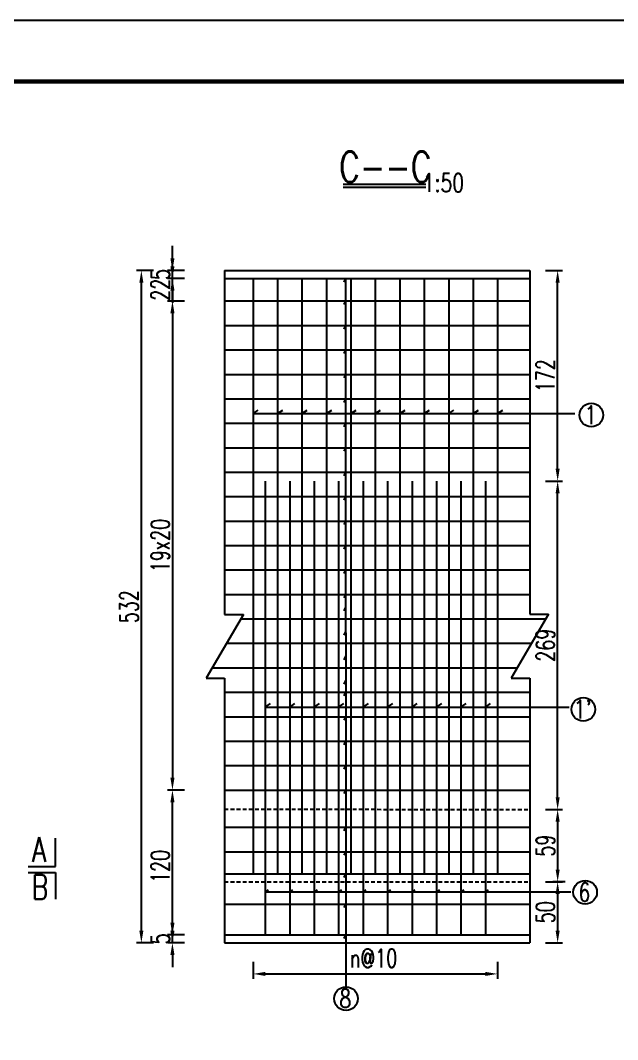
# Model space of a CAD drawing. Header units: millimetres. Extents: x -51 to 12129, y -1309 to -715.
# Drawn here: x 11028.9 to 11126.6, y -881.4 to -714.7 of the extents above; entities that cross this region are included whole.
import ezdxf
from ezdxf.enums import TextEntityAlignment as Align

# ---------------------------------------------------------------- set-up
doc = ezdxf.new("R2010")
doc.units = ezdxf.units.MM
doc.header["$LTSCALE"] = 0.25
doc.linetypes.add('DASHED', pattern=[4, 2.5, -1.5])
for name, color, linetype in [('lk', 1, 'Continuous'), ('图框', 7, 'Continuous'), ('文字', 7, 'Continuous'), ('标注', 4, 'Continuous'), ('钢筋', 6, 'Continuous')]:
    doc.layers.add(name, color=color, linetype=linetype)
doc.styles.get("Standard").update_dxf_attribs({"font": 'simplex1.shx', "width": 0.7, "bigfont": 'hztxt.shx'})
doc.styles.add('XGhz', font='simplex1.shx', dxfattribs={"width": 0.8, "bigfont": 'hztxt.shx'})
doc.styles.add('数字', font='simplex1.shx', dxfattribs={"width": 0.8, "bigfont": 'hztxt.shx'})
doc.dimstyles.new('STANDARD-50', dxfattribs={"dimscale": 0, "dimtxt": 3, "dimasz": 2, "dimexe": 0.8, "dimexo": 1, "dimgap": 0.5, "dimtad": 1, "dimdec": 0, "dimlfac": 5, "dimzin": 9, "dimdsep": 46, "dimtxsty": 'Standard', "dimcen": 0.5, "dimclrd": 256, "dimclre": 256, "dimclrt": 7, "dimadec": 0, "dimazin": 2, "dimtfac": 1, "dimtdec": 0, "dimtix": 1, "dimtmove": 2, "dimatfit": 3, "dimfxl": 0, "dimtolj": 1, "dimtzin": 0, "dimlwd": -1, "dimlwe": -1, "dimarcsym": 0})

# ---------------------------------------------------------------- blocks, each defined once
blk = doc.blocks.new('*D2009')
at = {"layer": 'Defpoints', "color": 0}
for p in [(11067, -866.8), (11107, -866.8), (11107, -870.64)]:
    blk.add_point(p, dxfattribs=at)
at = {"layer": '文字'}
for p, q in [((11067, -868.64), (11067, -871.44)), ((11107, -868.64), (11107, -871.44)), ((11069, -870.64), (11105, -870.64))]:
    blk.add_line(p, q, dxfattribs=at)
for points in [[(11069, -870.31), (11069, -870.97), (11067, -870.64)], [(11105, -870.31), (11105, -870.97), (11107, -870.64)]]:
    blk.add_solid(points, dxfattribs=at)
at = {"layer": '文字', "color": 7, "insert": (11086.71, -868.08), "char_height": 3, "attachment_point": 5}
blk.add_mtext('\\A1;n@10', dxfattribs=at)
blk = doc.blocks.new('*D2010')
at = {"layer": 'Defpoints', "color": 0}
for p in [(11048.73, -755.56), (11055.05, -755.56), (11055.05, -865.56)]:
    blk.add_point(p, dxfattribs=at)
at = {"layer": '标注'}
for p, q in [((11050.73, -755.56), (11047.93, -755.56)), ((11048.73, -863.56), (11048.73, -757.56)), ((11050.73, -865.56), (11047.93, -865.56))]:
    blk.add_line(p, q, dxfattribs=at)
for points in [[(11048.4, -757.56), (11049.06, -757.56), (11048.73, -755.56)], [(11048.4, -863.56), (11049.06, -863.56), (11048.73, -865.56)]]:
    blk.add_solid(points, dxfattribs=at)
at = {"layer": '标注', "color": 7, "insert": (11046.73, -810.56), "char_height": 3, "attachment_point": 5, "rotation": 90}
blk.add_mtext('\\A1;532', dxfattribs=at)
blk = doc.blocks.new('*D2030')
at = {"layer": 'Defpoints', "color": 0}
for p in [(11062.32, -760.56), (11053.81, -840.56), (11061.85, -840.56)]:
    blk.add_point(p, dxfattribs=at)
at = {"layer": '标注'}
for p, q in [((11055.81, -760.56), (11053.01, -760.56)), ((11053.81, -762.56), (11053.81, -838.56)), ((11055.81, -840.56), (11053.01, -840.56))]:
    blk.add_line(p, q, dxfattribs=at)
for points in [[(11053.48, -762.56), (11054.15, -762.56), (11053.81, -760.56)], [(11053.48, -838.56), (11054.15, -838.56), (11053.81, -840.56)]]:
    blk.add_solid(points, dxfattribs=at)
at = {"layer": '标注', "color": 7, "insert": (11051.81, -800.56), "char_height": 3, "attachment_point": 5, "rotation": 90}
blk.add_mtext('\\A1;19x20', dxfattribs=at)
blk = doc.blocks.new('*D2031')
at = {"layer": 'Defpoints', "color": 0}
for p in [(11053.81, -840.56), (11057.69, -840.56), (11062.69, -865.55)]:
    blk.add_point(p, dxfattribs=at)
at = {"layer": '标注'}
for p, q in [((11055.81, -840.56), (11053.01, -840.56)), ((11053.81, -863.55), (11053.81, -842.56)), ((11055.81, -865.55), (11053.01, -865.55))]:
    blk.add_line(p, q, dxfattribs=at)
for points in [[(11053.48, -842.56), (11054.15, -842.56), (11053.81, -840.56)], [(11053.48, -863.55), (11054.15, -863.55), (11053.81, -865.55)]]:
    blk.add_solid(points, dxfattribs=at)
at = {"layer": '标注', "color": 7, "insert": (11051.81, -853.06), "char_height": 3, "attachment_point": 5, "rotation": 90}
blk.add_mtext('\\A1;120', dxfattribs=at)
blk = doc.blocks.new('*D2032')
at = {"layer": 'Defpoints', "color": 0}
for p in [(11053.81, -864.25), (11062.69, -864.25), (11062.69, -865.55)]:
    blk.add_point(p, dxfattribs=at)
at = {"layer": '标注'}
for p, q in [((11053.81, -862.25), (11053.81, -860.25)), ((11055.81, -864.25), (11053.01, -864.25)), ((11053.81, -865.55), (11053.81, -864.25)), ((11055.81, -865.55), (11053.01, -865.55)), ((11053.81, -867.55), (11053.81, -869.55))]:
    blk.add_line(p, q, dxfattribs=at)
for points in [[(11053.48, -862.25), (11054.15, -862.25), (11053.81, -864.25)], [(11053.48, -867.55), (11054.15, -867.55), (11053.81, -865.55)]]:
    blk.add_solid(points, dxfattribs=at)
at = {"layer": '标注', "color": 7, "insert": (11051.81, -864.9), "char_height": 3, "attachment_point": 5, "rotation": 90}
blk.add_mtext('\\A1;5', dxfattribs=at)
blk = doc.blocks.new('*D2037')
at = {"layer": 'Defpoints', "color": 0}
for p in [(11112.25, -790.01), (11116.82, -790.01), (11112.25, -843.74)]:
    blk.add_point(p, dxfattribs=at)
at = {"layer": '标注'}
for p, q in [((11114.82, -790.01), (11117.62, -790.01)), ((11116.82, -841.74), (11116.82, -792.01)), ((11114.82, -843.74), (11117.62, -843.74))]:
    blk.add_line(p, q, dxfattribs=at)
for points in [[(11116.49, -792.01), (11117.15, -792.01), (11116.82, -790.01)], [(11116.49, -841.74), (11117.15, -841.74), (11116.82, -843.74)]]:
    blk.add_solid(points, dxfattribs=at)
at = {"layer": '标注', "color": 7, "insert": (11114.82, -816.87), "char_height": 3, "attachment_point": 5, "rotation": 90}
blk.add_mtext('\\A1;269', dxfattribs=at)
blk = doc.blocks.new('*D2117')
at = {"layer": 'Defpoints', "color": 0}
for p in [(11112.25, -755.56), (11116.82, -755.56), (11112.25, -790.01)]:
    blk.add_point(p, dxfattribs=at)
at = {"layer": '标注'}
for p, q in [((11114.82, -755.56), (11117.62, -755.56)), ((11116.82, -788.01), (11116.82, -757.56)), ((11114.82, -790.01), (11117.62, -790.01))]:
    blk.add_line(p, q, dxfattribs=at)
for points in [[(11116.49, -757.56), (11117.15, -757.56), (11116.82, -755.56)], [(11116.49, -788.01), (11117.15, -788.01), (11116.82, -790.01)]]:
    blk.add_solid(points, dxfattribs=at)
at = {"layer": '标注', "color": 7, "insert": (11114.82, -772.78), "char_height": 3, "attachment_point": 5, "rotation": 90}
blk.add_mtext('\\A1;172', dxfattribs=at)
blk = doc.blocks.new('*D2038')
at = {"layer": 'Defpoints', "color": 0}
for p in [(11112.25, -843.74), (11116.82, -855.56), (11119.05, -855.56)]:
    blk.add_point(p, dxfattribs=at)
at = {"layer": '标注'}
for p, q in [((11114.82, -843.74), (11117.62, -843.74)), ((11116.82, -845.74), (11116.82, -853.56)), ((11118.05, -855.56), (11116.02, -855.56))]:
    blk.add_line(p, q, dxfattribs=at)
for points in [[(11116.49, -845.74), (11117.15, -845.74), (11116.82, -843.74)], [(11116.49, -853.56), (11117.15, -853.56), (11116.82, -855.56)]]:
    blk.add_solid(points, dxfattribs=at)
at = {"layer": '标注', "color": 7, "insert": (11114.82, -849.65), "char_height": 3, "attachment_point": 5, "rotation": 90}
blk.add_mtext('\\A1;59', dxfattribs=at)
blk = doc.blocks.new('*D2039')
at = {"layer": 'Defpoints', "color": 0}
for p in [(11112.25, -855.56), (11112.25, -865.56), (11116.82, -865.56)]:
    blk.add_point(p, dxfattribs=at)
at = {"layer": '标注'}
for p, q in [((11114.82, -855.56), (11117.62, -855.56)), ((11116.82, -857.56), (11116.82, -863.56)), ((11114.82, -865.56), (11117.62, -865.56))]:
    blk.add_line(p, q, dxfattribs=at)
for points in [[(11116.49, -857.56), (11117.15, -857.56), (11116.82, -855.56)], [(11116.49, -863.56), (11117.15, -863.56), (11116.82, -865.56)]]:
    blk.add_solid(points, dxfattribs=at)
at = {"layer": '标注', "color": 7, "insert": (11114.82, -860.56), "char_height": 3, "attachment_point": 5, "rotation": 90}
blk.add_mtext('\\A1;50', dxfattribs=at)
blk = doc.blocks.new('*D2118')
at = {"layer": 'Defpoints', "color": 0}
for p in [(11053.81, -755.56), (11065.41, -755.56), (11065.41, -756.87)]:
    blk.add_point(p, dxfattribs=at)
at = {"layer": '标注'}
for p, q in [((11053.81, -753.56), (11053.81, -751.56)), ((11055.81, -755.56), (11053.01, -755.56)), ((11055.81, -756.87), (11053.01, -756.87)), ((11053.81, -756.87), (11053.81, -755.56)), ((11053.81, -758.87), (11053.81, -760.87))]:
    blk.add_line(p, q, dxfattribs=at)
for points in [[(11053.48, -753.56), (11054.15, -753.56), (11053.81, -755.56)], [(11053.48, -758.87), (11054.15, -758.87), (11053.81, -756.87)]]:
    blk.add_solid(points, dxfattribs=at)
at = {"layer": '标注', "color": 7, "insert": (11051.81, -756.21), "char_height": 3, "attachment_point": 5, "rotation": 90}
blk.add_mtext('\\A1;5', dxfattribs=at)
blk = doc.blocks.new('*D2119')
at = {"layer": 'Defpoints', "color": 0}
for p in [(11053.81, -756.87), (11062.32, -756.87), (11062.32, -760.56)]:
    blk.add_point(p, dxfattribs=at)
at = {"layer": '标注'}
for p, q in [((11053.81, -754.87), (11053.81, -752.87)), ((11055.81, -756.87), (11053.01, -756.87)), ((11053.81, -760.56), (11053.81, -756.87)), ((11055.81, -760.56), (11053.01, -760.56)), ((11053.81, -762.56), (11053.81, -764.56))]:
    blk.add_line(p, q, dxfattribs=at)
for points in [[(11053.48, -754.87), (11054.15, -754.87), (11053.81, -756.87)], [(11053.48, -762.56), (11054.15, -762.56), (11053.81, -760.56)]]:
    blk.add_solid(points, dxfattribs=at)
at = {"layer": '标注', "color": 7, "insert": (11051.81, -758.71), "char_height": 3, "attachment_point": 5, "rotation": 90}
blk.add_mtext('\\A1;22', dxfattribs=at)
blk = doc.blocks.new('123')
at = {"layer": '图框', "color": 2}
blk.add_lwpolyline([(369.33, -1011.65), (369.33, -714.65), (-50.67, -714.65), (-50.67, -1011.65)], close=True, dxfattribs=at)

msp = doc.modelspace()

# ---------------------------------------------------------------- linework, layer by layer
at = {"const_width": 0.7}
msp.add_lwpolyline([(11279.75412, -724.65471), (10899.75412, -724.65471), (10899.75412, -1001.65471), (11279.75412, -1001.65471), (11279.75412, -724.65471)], dxfattribs=at)
at = {"layer": 'lk'}
for p, q in [((11062.31798, -755.5579), (11112.25462, -755.5579)), ((11062.31798, -755.5579), (11062.31798, -811.84693)), ((11112.25462, -755.5579), (11112.25462, -811.81393)), ((11062.31798, -797.46607), (11062.31798, -811.84693)), ((11112.25462, -797.46607), (11112.25462, -811.81393)), ((11062.31798, -807.86607), (11062.31798, -811.84693)), ((11065.41391, -811.84693), (11059.3056, -822.26596)), ((11062.31798, -811.84693), (11065.41391, -811.84693)), ((11115.35056, -811.81393), (11109.24225, -822.23297)), ((11112.25462, -811.81393), (11115.35056, -811.81393)), ((11059.3056, -822.26596), (11062.31798, -822.26596)), ((11062.31798, -822.26596), (11062.31798, -865.5579)), ((11109.24225, -822.23297), (11112.25462, -822.23297)), ((11112.25462, -822.23297), (11112.25462, -865.5579)), ((11062.31798, -865.5579), (11112.25462, -865.5579))]:
    msp.add_line(p, q, dxfattribs=at)
at = {"layer": 'lk', "linetype": 'DASHED'}
for p, q in [((11062.31798, -843.69151), (11112.25462, -843.74135)), ((11062.31798, -855.5579), (11112.25462, -855.5579))]:
    msp.add_line(p, q, dxfattribs=at)
at = {"layer": '文字'}
for p, q in [((11068.99746, -857.2109), (11069.52512, -856.88555)), ((11072.99746, -857.2109), (11073.52512, -856.88555)), ((11076.99746, -857.2109), (11077.52512, -856.88555)), ((11080.99746, -857.2109), (11081.52512, -856.88555)), ((11084.99746, -857.2109), (11085.52512, -856.88555)), ((11088.99746, -857.2109), (11089.52512, -856.88555)), ((11092.99746, -857.2109), (11093.52512, -856.88555)), ((11096.99746, -857.2109), (11097.52512, -856.88555)), ((11100.99746, -857.2109), (11101.52512, -856.88555)), ((11104.99746, -857.2109), (11105.52512, -856.88555)), ((11068.99746, -857.2109), (11118.96292, -857.2109))]:
    msp.add_line(p, q, dxfattribs=at)
at = {"layer": '标注'}
for p, q in [((11081.73399, -741.93623), (11095.27392, -741.93623)), ((11082.14138, -756.86607), (11081.83386, -757.45268)), ((11082.14138, -756.86607), (11082.1792, -872.74572)), ((11082.14138, -760.55783), (11081.83386, -761.14444)), ((11082.14138, -764.55783), (11081.83386, -765.14444)), ((11082.14138, -768.55783), (11081.83386, -769.14444)), ((11082.14138, -772.55783), (11081.83386, -773.14444)), ((11082.14138, -776.55783), (11081.83386, -777.14444)), ((11066.99746, -778.97754), (11067.85765, -778.40046)), ((11070.99746, -778.97754), (11071.85765, -778.40046)), ((11074.99746, -778.97754), (11075.85765, -778.40046)), ((11078.99746, -778.97754), (11079.85765, -778.40046)), ((11082.99746, -778.97754), (11083.85765, -778.40046)), ((11086.99746, -778.97754), (11087.85765, -778.40046)), ((11090.99746, -778.97754), (11091.85765, -778.40046)), ((11094.99746, -778.97754), (11095.85765, -778.40046)), ((11098.99746, -778.97754), (11099.85765, -778.40046)), ((11102.99746, -778.97754), (11103.85765, -778.40046)), ((11106.99746, -778.97754), (11107.85765, -778.40046)), ((11066.99746, -778.97754), (11119.62472, -778.97754)), ((11082.14138, -780.55783), (11081.83386, -781.14444)), ((11082.14138, -784.55783), (11081.83386, -785.14444)), ((11082.14138, -788.55783), (11081.83386, -789.14444)), ((11082.14138, -792.55783), (11081.83386, -793.14444)), ((11082.14138, -796.55783), (11081.83386, -797.14444)), ((11082.14138, -800.55783), (11081.83386, -801.14444)), ((11082.14138, -804.55783), (11081.83386, -805.14444)), ((11082.14138, -808.55783), (11081.83386, -809.14444)), ((11082.14138, -810.65261), (11081.83386, -811.23922)), ((11082.14138, -814.65261), (11081.83386, -815.23922)), ((11082.14138, -818.65261), (11081.83386, -819.23922)), ((11082.14138, -822.65261), (11081.83386, -823.23922)), ((11082.14138, -824.55783), (11081.83386, -825.14444)), ((11068.99746, -826.97912), (11069.85765, -826.40204)), ((11068.99746, -826.97912), (11118.69986, -826.97912)), ((11072.99746, -826.97912), (11073.85765, -826.40204)), ((11076.99746, -826.97912), (11077.85765, -826.40204)), ((11080.99746, -826.97912), (11081.85765, -826.40204)), ((11084.99746, -826.97912), (11085.85765, -826.40204)), ((11088.99746, -826.97912), (11089.85765, -826.40204)), ((11092.99746, -826.97912), (11093.85765, -826.40204)), ((11096.99746, -826.97912), (11097.85765, -826.40204)), ((11100.99746, -826.97912), (11101.85765, -826.40204)), ((11104.99746, -826.97912), (11105.85765, -826.40204)), ((11082.14138, -828.55783), (11081.83386, -829.14444)), ((11082.14138, -832.55783), (11081.83386, -833.14444)), ((11082.14138, -836.55783), (11081.83386, -837.14444)), ((11082.14138, -840.55783), (11081.83386, -841.14444)), ((11082.14138, -846.65261), (11081.83386, -847.23922)), ((11034.68788, -853.04184), (11034.68788, -848.4345)), ((11082.14138, -850.65261), (11081.83386, -851.23922)), ((11082.14138, -850.65261), (11081.83386, -851.23922)), ((11030.19068, -853.04184), (11034.68788, -853.04184)), ((11030.19068, -854.07147), (11034.68788, -854.07147)), ((11034.68788, -854.07147), (11034.68788, -858.40573)), ((11082.14138, -854.26337), (11081.83386, -854.84998)), ((11082.14138, -859.20685), (11081.83386, -859.79346)), ((11082.14138, -864.24973), (11081.83386, -864.83634))]:
    msp.add_line(p, q, dxfattribs=at)
for centre in [(11122.32838, -779.2164), (11121.01532, -827.36363), (11121.3182, -857.28638), (11082.20682, -874.68182)]:
    msp.add_circle(centre, 1.93629, dxfattribs=at)
at = {"layer": '钢筋'}
for p, q in [((11081.73399, -741.43623), (11095.27392, -741.43623)), ((11062.31798, -756.86607), (11112.25462, -756.86607)), ((11066.99746, -756.86607), (11066.99746, -854.26337)), ((11070.99746, -756.86607), (11070.99746, -854.26337)), ((11074.99746, -756.86607), (11074.99746, -854.26337)), ((11078.99746, -756.86607), (11078.99746, -854.26337)), ((11082.99746, -756.86607), (11082.99746, -854.26337)), ((11086.99746, -756.86607), (11086.99746, -854.26337)), ((11090.99746, -756.86607), (11090.99746, -854.26337)), ((11094.99746, -756.86607), (11094.99746, -854.26337)), ((11098.99746, -756.86607), (11098.99746, -854.26337)), ((11102.99746, -756.86607), (11102.99746, -854.26337)), ((11106.99746, -756.86607), (11106.99746, -854.26337)), ((11062.31798, -760.55817), (11112.25462, -760.55817)), ((11062.31798, -764.55817), (11112.25462, -764.55817)), ((11062.31798, -768.55817), (11112.25462, -768.55817)), ((11062.31798, -772.55817), (11112.25462, -772.55817)), ((11062.31798, -776.55817), (11112.25462, -776.55817)), ((11062.31798, -780.55783), (11112.25462, -780.55783)), ((11062.31798, -784.55783), (11112.25462, -784.55783)), ((11062.31798, -788.55783), (11112.25462, -788.55783)), ((11068.99746, -790.00566), (11068.99746, -864.24973)), ((11072.99746, -790.00566), (11072.99746, -864.24973)), ((11076.99746, -790.00566), (11076.99746, -864.24973)), ((11080.99746, -790.00566), (11080.99746, -864.24973)), ((11084.99746, -790.00566), (11084.99746, -864.24973)), ((11088.99746, -790.00566), (11088.99746, -864.24973)), ((11092.99746, -790.00566), (11092.99746, -864.24973)), ((11096.99746, -790.00566), (11096.99746, -864.24973)), ((11100.99746, -790.00566), (11100.99746, -864.24973)), ((11104.99746, -790.00566), (11104.99746, -864.24973)), ((11062.31798, -792.55783), (11112.25462, -792.55783)), ((11062.31798, -796.55783), (11112.25462, -796.55783)), ((11062.31798, -800.55783), (11112.25462, -800.55783)), ((11062.31798, -804.55783), (11112.25462, -804.55783)), ((11062.31798, -808.55783), (11112.25462, -808.55783)), ((11064.99713, -812.55783), (11114.91444, -812.55783)), ((11062.65208, -816.55783), (11112.56938, -816.55783)), ((11060.30702, -820.55783), (11110.22432, -820.55783)), ((11062.31798, -824.55783), (11112.25462, -824.55783)), ((11062.31798, -828.55783), (11112.25462, -828.55783)), ((11062.31798, -832.55783), (11112.25462, -832.55783)), ((11062.31798, -836.55783), (11112.25462, -836.55783)), ((11062.31798, -840.55783), (11112.25462, -840.55783)), ((11062.31798, -846.65261), (11112.25462, -846.65261)), ((11062.31798, -850.65261), (11112.25462, -850.65261)), ((11062.31798, -854.27838), (11112.25462, -854.27838)), ((11062.31798, -859.20685), (11112.25462, -859.20685)), ((11062.31798, -864.24973), (11112.25462, -864.24973))]:
    msp.add_line(p, q, dxfattribs=at)

# ---------------------------------------------------------------- block references
at = {"layer": '标注'}
msp.add_blockref('123', (10920, 0), dxfattribs=at)

# ---------------------------------------------------------------- texts
at = {"layer": '文字', "width": 0.75}
for s, height, style, p in [('C--C', 5, 'XGhz', (11088.63646, -738.61942)), ('1:50', 3, '数字', (11098.14084, -741.2107)), ('1', 3, '数字', (11122.21485, -779.18953)), ("1'", 3, '数字', (11120.90179, -827.33676)), ('A', 4, 'XGhz', (11032.02327, -850.29239)), ('B', 4, 'XGhz', (11032.16719, -856.41314)), ('6', 3, '数字', (11121.20467, -857.25951)), ('8', 3, '数字', (11082.09329, -874.65494))]:
    msp.add_text(s, height=height, dxfattribs=dict(at, style=style)).set_placement(p, align=Align.MIDDLE)

# ---------------------------------------------------------------- dimensions: what is measured, and where the dimension line sits
at = {"layer": '文字'}
dim = msp.add_linear_dim(base=(11106.99746, -870.64121), p1=(11066.99746, -866.80022), p2=(11106.99746, -866.80022), text='n@10', dimstyle='STANDARD-50', override={"dimscale": 1}, dxfattribs=at)
dim.commit()
dim.dimension.update_dxf_attribs({"geometry": '*D2009', "text_midpoint": (11086.70649, -868.07597), "dimtype": 160})
at = {"layer": '标注'}
for base, p1, p2, text, picture, middle in [((11053.81261, -755.5579), (11065.40806, -756.86607), (11065.40806, -755.5579), '5', '*D2118', (11051.81261, -756.21198)), ((11053.81261, -756.86607), (11062.31798, -760.55817), (11062.31798, -756.86607), '22', '*D2119', (11051.81261, -758.71212)), ((11048.72862, -755.5579), (11055.04667, -865.5579), (11055.04667, -755.5579), '532', '*D2010', (11046.72862, -810.5579))]:
    dim = msp.add_linear_dim(base=base, p1=p1, p2=p2, angle=90, text=text, dimstyle='STANDARD-50', override={"dimscale": 1}, dxfattribs=at)
    dim.commit()
    dim.dimension.update_dxf_attribs({"geometry": picture, "text_midpoint": middle})
for base, p1, p2, picture, middle in [((11116.82154, -755.5579), (11112.25462, -790.00566), (11112.25462, -755.5579), '*D2117', (11114.82154, -772.78178)), ((11116.82154, -790.00566), (11112.25462, -843.74135), (11112.25462, -790.00566), '*D2037', (11114.82154, -816.8735)), ((11116.82154, -855.5579), (11112.25462, -843.74135), (11119.04765, -855.5579), '*D2038', (11114.82154, -849.64962)), ((11116.82154, -865.5579), (11112.25462, -855.5579), (11112.25462, -865.5579), '*D2039', (11114.82154, -860.5579))]:
    dim = msp.add_linear_dim(base=base, p1=p1, p2=p2, angle=90, dimstyle='STANDARD-50', override={"dimscale": 1}, dxfattribs=at)
    dim.commit()
    dim.dimension.update_dxf_attribs({"geometry": picture, "text_midpoint": middle})
at = {"layer": '标注', "color": 8}
for base, p1, p2, text, picture, middle in [((11053.81261, -840.55788), (11062.31798, -760.55817), (11061.84702, -840.55788), '19x20', '*D2030', (11051.81261, -800.55802)), ((11053.81261, -840.55788), (11062.68606, -865.55337), (11057.69319, -840.55788), '120', '*D2031', (11051.81261, -853.05562)), ((11053.81261, -864.2452), (11062.68606, -865.55337), (11062.68606, -864.2452), '5', '*D2032', (11051.81261, -864.89928))]:
    dim = msp.add_linear_dim(base=base, p1=p1, p2=p2, angle=90, text=text, dimstyle='STANDARD-50', override={"dimscale": 1}, dxfattribs=at)
    dim.commit()
    dim.dimension.update_dxf_attribs({"geometry": picture, "text_midpoint": middle})

doc.saveas('drawing.dxf')
